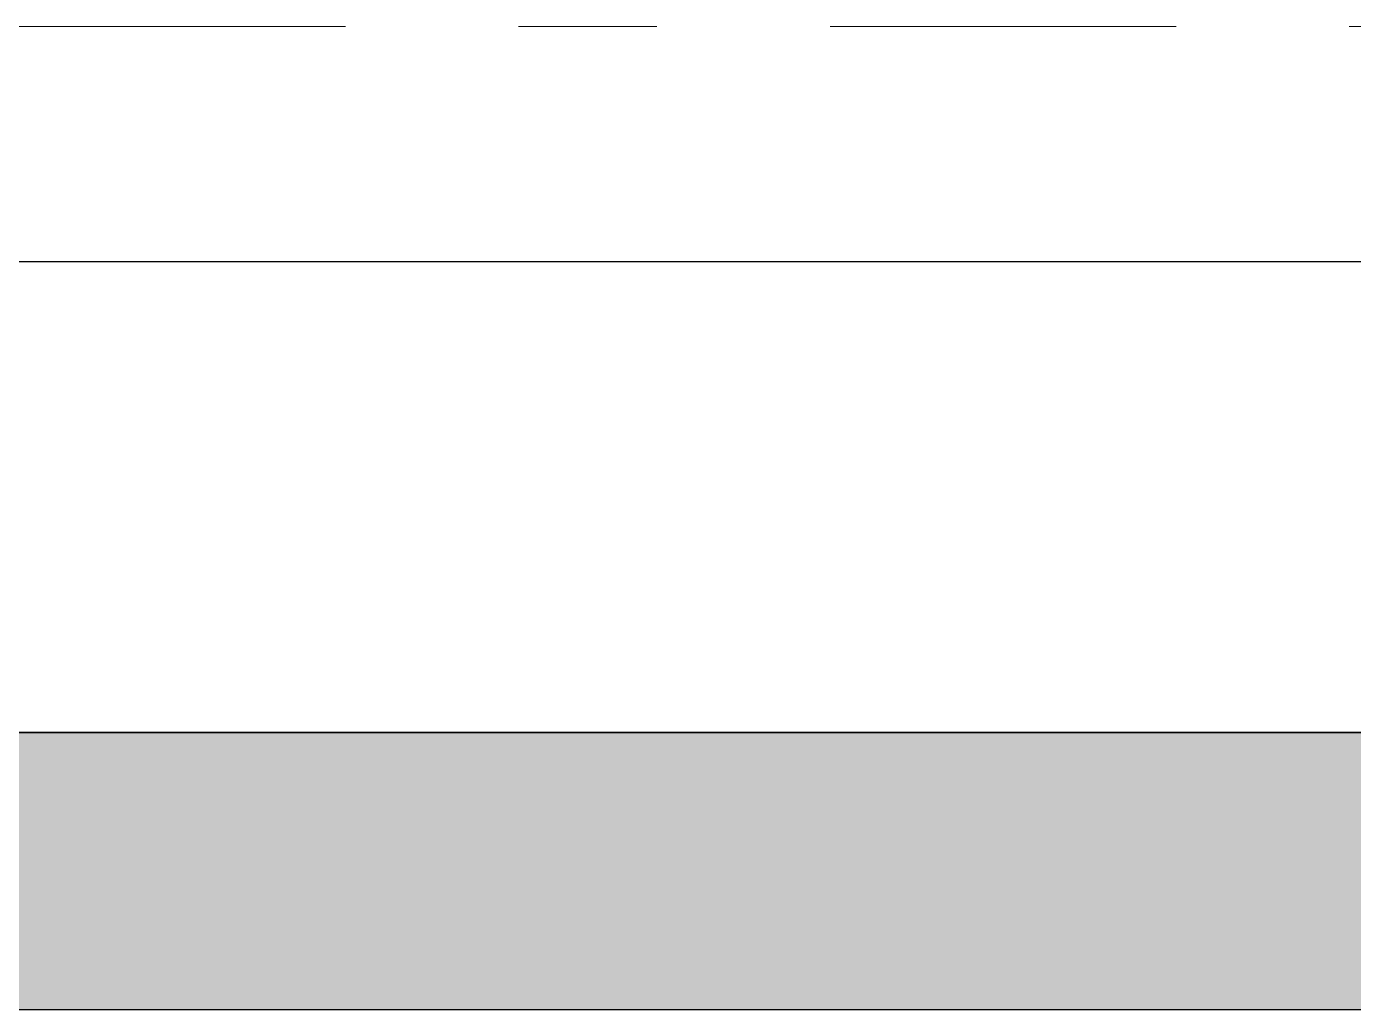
# Model space of a CAD drawing. Header units: metres. Extents: x 294 to 1101, y -498 to -355.
# Drawn here: x 494.046 to 495.005, y -490.095 to -489.385 of the extents above; entities that cross this region are included whole.
import ezdxf

# ---------------------------------------------------------------- set-up
doc = ezdxf.new("R2010")
doc.units = ezdxf.units.M
doc.linetypes.add('DASHDOT2', pattern=[0.5, 0.25, -0.125, 0, -0.125])
doc.layers.add('roof', color=16, linetype='DASHDOT2', lineweight=18)
doc.layers.add('wall', color=7, linetype='Continuous', lineweight=25)

msp = doc.modelspace()

# ---------------------------------------------------------------- hatches: boundary and pattern name
at = {"layer": 'wall'}
h = msp.add_hatch(color=256, dxfattribs=at)
h.dxf.hatch_style = 1
h.paths.add_polyline_path([(507.20213, -489.89485), (506.37643, -489.89485), (502.77643, -489.89485), (500.28437, -489.89485), (500.23564, -489.89485), (500.0517, -489.89485), (500.0217, -489.89485), (499.74867, -489.89485), (499.74757, -489.89485), (499.74647, -489.89485), (499.74538, -489.89485), (499.7443, -489.89485), (499.74324, -489.89485), (499.7422, -489.89485), (499.74118, -489.89485), (499.7402, -489.89485), (499.73924, -489.89485), (499.73833, -489.89485), (499.73746, -489.89485), (499.73663, -489.89485), (499.73584, -489.89485), (499.73511, -489.89485), (499.73444, -489.89485), (499.73381, -489.89485), (499.73325, -489.89485), (499.73275, -489.89485), (499.73231, -489.89485), (499.73194, -489.89485), (499.73163, -489.89485), (499.73139, -489.89485), (499.73121, -489.89485), (499.73111, -489.89485), (499.73107, -489.89485), (499.7298, -489.89485), (499.72665, -489.89485), (499.72382, -489.89485), (499.72132, -489.89485), (499.71915, -489.89485), (499.71734, -489.89485), (499.71588, -489.89485), (499.71479, -489.89485), (499.71406, -489.89485), (499.71371, -489.89485), (499.51618, -489.89485), (499.51507, -489.89485), (499.51397, -489.89485), (499.51288, -489.89485), (499.5118, -489.89485), (499.51074, -489.89485), (499.5097, -489.89485), (499.50869, -489.89485), (499.5077, -489.89485), (499.50675, -489.89485), (499.50583, -489.89485), (499.50496, -489.89485), (499.50413, -489.89485), (499.50335, -489.89485), (499.50262, -489.89485), (499.50194, -489.89485), (499.50132, -489.89485), (499.50076, -489.89485), (499.50025, -489.89485), (499.49981, -489.89485), (499.49944, -489.89485), (499.49913, -489.89485), (499.49889, -489.89485), (499.49872, -489.89485), (499.49861, -489.89485), (499.49858, -489.89485), (486.29484, -489.89485), (485.86114, -489.89485), (485.86114, -490.09485), (507.20213, -490.09485)])

# ---------------------------------------------------------------- linework, layer by layer
for p, q in [((499.4509, -489.55485), (493.22129, -489.55485)), ((486.29484, -489.89485), (504.41568, -489.89485)), ((486.29484, -489.89485), (504.41568, -489.89485)), ((501.52601, -489.89485), (492.60269, -489.89485)), ((492.60269, -489.89485), (506.37643, -489.89485)), ((492.60269, -489.89485), (502.77643, -489.89485)), ((493.44324, -489.89485), (494.09662, -489.89485)), ((493.46779, -489.89485), (494.07247, -489.89485)), ((493.48323, -489.89485), (494.05662, -489.89485)), ((493.87671, -489.89485), (494.13471, -489.89485)), ((493.89581, -489.89485), (494.10079, -489.89485)), ((493.90685, -489.89485), (494.62685, -489.89485)), ((493.95954, -489.89485), (495.86958, -489.89485)), ((494.00219, -489.89485), (494.11329, -489.89485)), ((494.00572, -489.89485), (494.07344, -489.89485)), ((494.00981, -489.89485), (494.09722, -489.89485)), ((494.01485, -489.89485), (494.06094, -489.89485)), ((494.01616, -489.89485), (494.06309, -489.89485)), ((494.02266, -489.89485), (494.09965, -489.89485)), ((494.02301, -489.89485), (494.06094, -489.89485)), ((494.02865, -489.89485), (494.21969, -489.89485)), ((494.0361, -489.89485), (494.05985, -489.89485)), ((494.04436, -489.89485), (494.07209, -489.89485)), ((494.04763, -489.89485), (494.26763, -489.89485)), ((494.04763, -489.89485), (494.26763, -489.89485)), ((494.04763, -489.89485), (494.75163, -489.89485)), ((494.04763, -489.89485), (494.75163, -489.89485)), ((494.04965, -489.89485), (494.04982, -489.89485)), ((494.04982, -489.89485), (494.05033, -489.89485)), ((494.05033, -489.89485), (494.05119, -489.89485)), ((494.05119, -489.89485), (494.05238, -489.89485)), ((494.05238, -489.89485), (494.0539, -489.89485)), ((494.0539, -489.89485), (494.05574, -489.89485)), ((494.05574, -489.89485), (494.0579, -489.89485)), ((494.0579, -489.89485), (494.06038, -489.89485)), ((494.05985, -489.89485), (494.14084, -489.89485)), ((494.06038, -489.89485), (494.06314, -489.89485)), ((494.06094, -489.89485), (494.09652, -489.89485)), ((494.06094, -489.89485), (494.08932, -489.89485)), ((494.06309, -489.89485), (494.08656, -489.89485)), ((494.06314, -489.89485), (494.06619, -489.89485)), ((494.06619, -489.89485), (494.06952, -489.89485)), ((494.06952, -489.89485), (494.0731, -489.89485)), ((494.06996, -489.89485), (494.07082, -489.89485)), ((494.07082, -489.89485), (494.07167, -489.89485)), ((494.07167, -489.89485), (494.07249, -489.89485)), ((494.07209, -489.89485), (494.102, -489.89485)), ((494.07249, -489.89485), (494.07327, -489.89485)), ((494.07302, -489.89485), (494.07662, -489.89485)), ((494.0731, -489.89485), (494.07693, -489.89485)), ((494.07327, -489.89485), (494.07399, -489.89485)), ((494.07344, -489.89485), (494.18094, -489.89485)), ((494.07399, -489.89485), (494.07464, -489.89485)), ((494.07464, -489.89485), (494.07521, -489.89485)), ((494.07521, -489.89485), (494.07569, -489.89485)), ((494.07569, -489.89485), (494.07608, -489.89485)), ((494.07608, -489.89485), (494.07636, -489.89485)), ((494.07636, -489.89485), (494.07653, -489.89485)), ((494.07653, -489.89485), (494.07658, -489.89485)), ((494.07693, -489.89485), (494.08098, -489.89485)), ((494.08098, -489.89485), (494.08524, -489.89485)), ((494.08524, -489.89485), (494.08969, -489.89485)), ((494.08656, -489.89485), (494.1666, -489.89485)), ((494.08932, -489.89485), (494.09652, -489.89485)), ((494.08969, -489.89485), (494.09431, -489.89485)), ((494.09431, -489.89485), (494.09908, -489.89485)), ((494.09652, -489.89485), (494.15005, -489.89485)), ((494.09652, -489.89485), (494.10353, -489.89485)), ((494.09722, -489.89485), (494.09729, -489.89485)), ((494.09729, -489.89485), (494.0975, -489.89485)), ((494.0975, -489.89485), (494.09785, -489.89485)), ((494.09785, -489.89485), (494.09833, -489.89485)), ((494.09833, -489.89485), (494.09895, -489.89485)), ((494.09895, -489.89485), (494.09969, -489.89485)), ((494.09908, -489.89485), (494.10398, -489.89485)), ((494.09965, -489.89485), (494.1026, -489.89485)), ((494.09969, -489.89485), (494.10057, -489.89485)), ((494.10057, -489.89485), (494.10158, -489.89485)), ((494.10078, -489.89485), (494.21988, -489.89485)), ((494.10158, -489.89485), (494.1027, -489.89485)), ((494.102, -489.89485), (494.13398, -489.89485)), ((494.10229, -489.89485), (494.10234, -489.89485)), ((494.10229, -489.89485), (494.10234, -489.89485)), ((494.10234, -489.89485), (494.1025, -489.89485)), ((494.10234, -489.89485), (494.1025, -489.89485)), ((494.1025, -489.89485), (494.10279, -489.89485)), ((494.1025, -489.89485), (494.10279, -489.89485)), ((494.1027, -489.89485), (494.10394, -489.89485)), ((494.10279, -489.89485), (494.1032, -489.89485)), ((494.10279, -489.89485), (494.1032, -489.89485)), ((494.1032, -489.89485), (494.10373, -489.89485)), ((494.1032, -489.89485), (494.10373, -489.89485)), ((494.10353, -489.89485), (494.15005, -489.89485)), ((494.10373, -489.89485), (494.10437, -489.89485)), ((494.10373, -489.89485), (494.10437, -489.89485)), ((494.10394, -489.89485), (494.10529, -489.89485)), ((494.10398, -489.89485), (494.109, -489.89485)), ((494.10437, -489.89485), (494.10513, -489.89485)), ((494.10437, -489.89485), (494.10513, -489.89485)), ((494.10513, -489.89485), (494.10599, -489.89485)), ((494.10513, -489.89485), (494.10599, -489.89485)), ((494.10529, -489.89485), (494.10674, -489.89485)), ((494.10599, -489.89485), (494.10697, -489.89485)), ((494.10599, -489.89485), (494.10697, -489.89485)), ((494.10674, -489.89485), (494.10829, -489.89485)), ((494.10697, -489.89485), (494.10804, -489.89485)), ((494.10697, -489.89485), (494.10804, -489.89485)), ((494.10804, -489.89485), (494.10922, -489.89485)), ((494.10804, -489.89485), (494.10922, -489.89485)), ((494.10829, -489.89485), (494.10994, -489.89485)), ((494.109, -489.89485), (494.1141, -489.89485)), ((494.10922, -489.89485), (494.11049, -489.89485)), ((494.10922, -489.89485), (494.11049, -489.89485)), ((494.10994, -489.89485), (494.11167, -489.89485)), ((494.11049, -489.89485), (494.11185, -489.89485)), ((494.11049, -489.89485), (494.11185, -489.89485)), ((494.11167, -489.89485), (494.11347, -489.89485)), ((494.11185, -489.89485), (494.11329, -489.89485)), ((494.11185, -489.89485), (494.11329, -489.89485)), ((494.11329, -489.89485), (494.23028, -489.89485)), ((494.11329, -489.89485), (494.56954, -489.89485)), ((494.11329, -489.89485), (494.56954, -489.89485)), ((494.11347, -489.89485), (494.11535, -489.89485)), ((494.1141, -489.89485), (494.11927, -489.89485)), ((494.11535, -489.89485), (494.11729, -489.89485)), ((494.11729, -489.89485), (494.11928, -489.89485)), ((494.11927, -489.89485), (494.12449, -489.89485)), ((494.11928, -489.89485), (494.12131, -489.89485)), ((494.12131, -489.89485), (494.12338, -489.89485)), ((494.12329, -489.89485), (494.12339, -489.89485)), ((494.12338, -489.89485), (494.12548, -489.89485)), ((494.12339, -489.89485), (494.1237, -489.89485)), ((494.1237, -489.89485), (494.12422, -489.89485)), ((494.12422, -489.89485), (494.12495, -489.89485)), ((494.12449, -489.89485), (494.12972, -489.89485)), ((494.12495, -489.89485), (494.12587, -489.89485)), ((494.12548, -489.89485), (494.1276, -489.89485)), ((494.12587, -489.89485), (494.12699, -489.89485)), ((494.12699, -489.89485), (494.12831, -489.89485)), ((494.1276, -489.89485), (494.12972, -489.89485)), ((494.12831, -489.89485), (494.12982, -489.89485)), ((494.12972, -489.89485), (494.13185, -489.89485)), ((494.12972, -489.89485), (494.13496, -489.89485)), ((494.12982, -489.89485), (494.13151, -489.89485)), ((494.13151, -489.89485), (494.13337, -489.89485)), ((494.13185, -489.89485), (494.13397, -489.89485)), ((494.13337, -489.89485), (494.1354, -489.89485)), ((494.13397, -489.89485), (494.13606, -489.89485)), ((494.13398, -489.89485), (494.16791, -489.89485)), ((494.13471, -489.89485), (494.13523, -489.89485)), ((494.13496, -489.89485), (494.14018, -489.89485)), ((494.13523, -489.89485), (494.13575, -489.89485)), ((494.1354, -489.89485), (494.1376, -489.89485)), ((494.13564, -489.89485), (494.13567, -489.89485)), ((494.13567, -489.89485), (494.13605, -489.89485)), ((494.13575, -489.89485), (494.13624, -489.89485)), ((494.13606, -489.89485), (494.13814, -489.89485)), ((494.1361, -489.89485), (494.13646, -489.89485)), ((494.13624, -489.89485), (494.13671, -489.89485)), ((494.13646, -489.89485), (494.1365, -489.89485)), ((494.1365, -489.89485), (494.13653, -489.89485)), ((494.13653, -489.89485), (494.13656, -489.89485)), ((494.13671, -489.89485), (494.13715, -489.89485)), ((494.13684, -489.89485), (494.13688, -489.89485)), ((494.13688, -489.89485), (494.13692, -489.89485)), ((494.13692, -489.89485), (494.13696, -489.89485)), ((494.13696, -489.89485), (494.137, -489.89485)), ((494.137, -489.89485), (494.13719, -489.89485)), ((494.13715, -489.89485), (494.13754, -489.89485)), ((494.13719, -489.89485), (494.13723, -489.89485)), ((494.13723, -489.89485), (494.13728, -489.89485)), ((494.13728, -489.89485), (494.13732, -489.89485)), ((494.13732, -489.89485), (494.13736, -489.89485)), ((494.13736, -489.89485), (494.13749, -489.89485)), ((494.13754, -489.89485), (494.13789, -489.89485)), ((494.1376, -489.89485), (494.13994, -489.89485)), ((494.13774, -489.89485), (494.1378, -489.89485)), ((494.1378, -489.89485), (494.13786, -489.89485)), ((494.13786, -489.89485), (494.13791, -489.89485)), ((494.13789, -489.89485), (494.13818, -489.89485)), ((494.13791, -489.89485), (494.13795, -489.89485)), ((494.13807, -489.89485), (494.13809, -489.89485)), ((494.13809, -489.89485), (494.13816, -489.89485)), ((494.13814, -489.89485), (494.14017, -489.89485)), ((494.13818, -489.89485), (494.13841, -489.89485)), ((494.13818, -489.89485), (494.13821, -489.89485)), ((494.13821, -489.89485), (494.13828, -489.89485)), ((494.13828, -489.89485), (494.13834, -489.89485)), ((494.13834, -489.89485), (494.1384, -489.89485)), ((494.1384, -489.89485), (494.13846, -489.89485)), ((494.13841, -489.89485), (494.13858, -489.89485)), ((494.13846, -489.89485), (494.13852, -489.89485)), ((494.13852, -489.89485), (494.13857, -489.89485)), ((494.13857, -489.89485), (494.13861, -489.89485)), ((494.13858, -489.89485), (494.13868, -489.89485)), ((494.13861, -489.89485), (494.13865, -489.89485)), ((494.13865, -489.89485), (494.13867, -489.89485)), ((494.13868, -489.89485), (494.13871, -489.89485)), ((494.13871, -489.89485), (494.18141, -489.89485)), ((494.13994, -489.89485), (494.14243, -489.89485)), ((494.14017, -489.89485), (494.14216, -489.89485)), ((494.14018, -489.89485), (494.14535, -489.89485)), ((494.14084, -489.89485), (494.23122, -489.89485)), ((494.14193, -489.89485), (494.54729, -489.89485)), ((494.14216, -489.89485), (494.1441, -489.89485)), ((494.14243, -489.89485), (494.14505, -489.89485)), ((494.1441, -489.89485), (494.14598, -489.89485)), ((494.14505, -489.89485), (494.1478, -489.89485)), ((494.14535, -489.89485), (494.15045, -489.89485)), ((494.14598, -489.89485), (494.14778, -489.89485)), ((494.14778, -489.89485), (494.14951, -489.89485)), ((494.1478, -489.89485), (494.15065, -489.89485)), ((494.14951, -489.89485), (494.15115, -489.89485)), ((494.15005, -489.89485), (494.18732, -489.89485)), ((494.15005, -489.89485), (494.18182, -489.89485)), ((494.15045, -489.89485), (494.15546, -489.89485)), ((494.15065, -489.89485), (494.15361, -489.89485)), ((494.15115, -489.89485), (494.15271, -489.89485)), ((494.15271, -489.89485), (494.15416, -489.89485)), ((494.15361, -489.89485), (494.15665, -489.89485)), ((494.15416, -489.89485), (494.15551, -489.89485)), ((494.15546, -489.89485), (494.16037, -489.89485)), ((494.15551, -489.89485), (494.15675, -489.89485)), ((494.15665, -489.89485), (494.15977, -489.89485)), ((494.15675, -489.89485), (494.15787, -489.89485)), ((494.15787, -489.89485), (494.15887, -489.89485)), ((494.15887, -489.89485), (494.15975, -489.89485)), ((494.15975, -489.89485), (494.1605, -489.89485)), ((494.15977, -489.89485), (494.16296, -489.89485)), ((494.16037, -489.89485), (494.16514, -489.89485)), ((494.1605, -489.89485), (494.16112, -489.89485)), ((494.16112, -489.89485), (494.1616, -489.89485)), ((494.1616, -489.89485), (494.16195, -489.89485)), ((494.16195, -489.89485), (494.16216, -489.89485)), ((494.16216, -489.89485), (494.16223, -489.89485)), ((494.16223, -489.89485), (494.71498, -489.89485)), ((494.16296, -489.89485), (494.16619, -489.89485)), ((494.16514, -489.89485), (494.16976, -489.89485)), ((494.16619, -489.89485), (494.16947, -489.89485)), ((494.1666, -489.89485), (494.25592, -489.89485)), ((494.16791, -489.89485), (494.20365, -489.89485)), ((494.16947, -489.89485), (494.17277, -489.89485)), ((494.16976, -489.89485), (494.17421, -489.89485)), ((494.17277, -489.89485), (494.17609, -489.89485)), ((494.17421, -489.89485), (494.17847, -489.89485)), ((494.17609, -489.89485), (494.69003, -489.89485)), ((494.17609, -489.89485), (494.69003, -489.89485)), ((494.17847, -489.89485), (494.18252, -489.89485)), ((494.18094, -489.89485), (494.1811, -489.89485)), ((494.18094, -489.89485), (494.18096, -489.89485)), ((494.18096, -489.89485), (494.18138, -489.89485)), ((494.1811, -489.89485), (494.18117, -489.89485)), ((494.18117, -489.89485), (494.18141, -489.89485)), ((494.18138, -489.89485), (494.18172, -489.89485)), ((494.18141, -489.89485), (494.18231, -489.89485)), ((494.18172, -489.89485), (494.18184, -489.89485)), ((494.18182, -489.89485), (494.18732, -489.89485)), ((494.18184, -489.89485), (494.18227, -489.89485)), ((494.18227, -489.89485), (494.18265, -489.89485)), ((494.18231, -489.89485), (494.18338, -489.89485)), ((494.18252, -489.89485), (494.18635, -489.89485)), ((494.18265, -489.89485), (494.18273, -489.89485)), ((494.18273, -489.89485), (494.18318, -489.89485)), ((494.18318, -489.89485), (494.18353, -489.89485)), ((494.18338, -489.89485), (494.18439, -489.89485)), ((494.18353, -489.89485), (494.1836, -489.89485)), ((494.1836, -489.89485), (494.18403, -489.89485)), ((494.18403, -489.89485), (494.18434, -489.89485)), ((494.18434, -489.89485), (494.18442, -489.89485)), ((494.18439, -489.89485), (494.18533, -489.89485)), ((494.18442, -489.89485), (494.1848, -489.89485)), ((494.1848, -489.89485), (494.18506, -489.89485)), ((494.18506, -489.89485), (494.18519, -489.89485)), ((494.18519, -489.89485), (494.18548, -489.89485)), ((494.18533, -489.89485), (494.18616, -489.89485)), ((494.18548, -489.89485), (494.18568, -489.89485)), ((494.18568, -489.89485), (494.18587, -489.89485)), ((494.18587, -489.89485), (494.18603, -489.89485)), ((494.18603, -489.89485), (494.18618, -489.89485)), ((494.18616, -489.89485), (494.18688, -489.89485)), ((494.18618, -489.89485), (494.18627, -489.89485)), ((494.18627, -489.89485), (494.18647, -489.89485)), ((494.18635, -489.89485), (494.18993, -489.89485)), ((494.18647, -489.89485), (494.18656, -489.89485)), ((494.18656, -489.89485), (494.18677, -489.89485)), ((494.18677, -489.89485), (494.1868, -489.89485)), ((494.1868, -489.89485), (494.18692, -489.89485)), ((494.18688, -489.89485), (494.18745, -489.89485)), ((494.18692, -489.89485), (494.18697, -489.89485)), ((494.18697, -489.89485), (494.18735, -489.89485)), ((494.18732, -489.89485), (494.19313, -489.89485)), ((494.18732, -489.89485), (494.19268, -489.89485)), ((494.18735, -489.89485), (494.18762, -489.89485)), ((494.18745, -489.89485), (494.18787, -489.89485)), ((494.18762, -489.89485), (494.18776, -489.89485)), ((494.18762, -489.89485), (494.18776, -489.89485)), ((494.18776, -489.89485), (494.1878, -489.89485)), ((494.18777, -489.89485), (494.18781, -489.89485)), ((494.18777, -489.89485), (494.18781, -489.89485)), ((494.1878, -489.89485), (494.18967, -489.89485)), ((494.18781, -489.89485), (494.18785, -489.89485)), ((494.18785, -489.89485), (494.18789, -489.89485)), ((494.18786, -489.89485), (494.18795, -489.89485)), ((494.18787, -489.89485), (494.18813, -489.89485)), ((494.18794, -489.89485), (494.18799, -489.89485)), ((494.18795, -489.89485), (494.18799, -489.89485)), ((494.18795, -489.89485), (494.18809, -489.89485)), ((494.18795, -489.89485), (494.18799, -489.89485)), ((494.18795, -489.89485), (494.18799, -489.89485)), ((494.18795, -489.89485), (494.18798, -489.89485)), ((494.18803, -489.89485), (494.18809, -489.89485)), ((494.18813, -489.89485), (494.18821, -489.89485)), ((494.18993, -489.89485), (494.19325, -489.89485)), ((494.19313, -489.89485), (494.28355, -489.89485)), ((494.19325, -489.89485), (494.19631, -489.89485)), ((494.19631, -489.89485), (494.19907, -489.89485)), ((494.19907, -489.89485), (494.20154, -489.89485)), ((494.20154, -489.89485), (494.20371, -489.89485)), ((494.20365, -489.89485), (494.24106, -489.89485)), ((494.20371, -489.89485), (494.20555, -489.89485)), ((494.20555, -489.89485), (494.20707, -489.89485)), ((494.20707, -489.89485), (494.20826, -489.89485)), ((494.20826, -489.89485), (494.20912, -489.89485)), ((494.20912, -489.89485), (494.20963, -489.89485)), ((494.20963, -489.89485), (494.2098, -489.89485)), ((494.21969, -489.89485), (494.41916, -489.89485)), ((494.21988, -489.89485), (494.21994, -489.89485)), ((494.23028, -489.89485), (494.35284, -489.89485)), ((494.23122, -489.89485), (494.24227, -489.89485)), ((494.23123, -489.89485), (494.23128, -489.89485)), ((494.23123, -489.89485), (494.23128, -489.89485)), ((494.23128, -489.89485), (494.23145, -489.89485)), ((494.23128, -489.89485), (494.23145, -489.89485)), ((494.23145, -489.89485), (494.23174, -489.89485)), ((494.23145, -489.89485), (494.23174, -489.89485)), ((494.23174, -489.89485), (494.23215, -489.89485)), ((494.23174, -489.89485), (494.23215, -489.89485)), ((494.23215, -489.89485), (494.23267, -489.89485)), ((494.23215, -489.89485), (494.23267, -489.89485)), ((494.23267, -489.89485), (494.23332, -489.89485)), ((494.23267, -489.89485), (494.23332, -489.89485)), ((494.23332, -489.89485), (494.23407, -489.89485)), ((494.23332, -489.89485), (494.23407, -489.89485)), ((494.23407, -489.89485), (494.23494, -489.89485)), ((494.23407, -489.89485), (494.23494, -489.89485)), ((494.23494, -489.89485), (494.23591, -489.89485)), ((494.23494, -489.89485), (494.23591, -489.89485)), ((494.23591, -489.89485), (494.23699, -489.89485)), ((494.23591, -489.89485), (494.23699, -489.89485)), ((494.23699, -489.89485), (494.23816, -489.89485)), ((494.23699, -489.89485), (494.23816, -489.89485)), ((494.23816, -489.89485), (494.23943, -489.89485)), ((494.23816, -489.89485), (494.23943, -489.89485)), ((494.23844, -489.89485), (494.5421, -489.89485)), ((494.23844, -489.89485), (494.5421, -489.89485)), ((494.23943, -489.89485), (494.24079, -489.89485)), ((494.23943, -489.89485), (494.24079, -489.89485)), ((494.24079, -489.89485), (494.24223, -489.89485)), ((494.24079, -489.89485), (494.24223, -489.89485)), ((494.24106, -489.89485), (494.27999, -489.89485)), ((494.24227, -489.89485), (494.33061, -489.89485)), ((494.25592, -489.89485), (494.26684, -489.89485)), ((494.26684, -489.89485), (494.35415, -489.89485)), ((494.26763, -489.89485), (494.75163, -489.89485)), ((494.26763, -489.89485), (494.75163, -489.89485)), ((494.27999, -489.89485), (494.32029, -489.89485)), ((494.28355, -489.89485), (494.39406, -489.89485)), ((494.32029, -489.89485), (494.3618, -489.89485)), ((494.32782, -489.89485), (494.33403, -489.89485)), ((494.33061, -489.89485), (494.43859, -489.89485)), ((494.33403, -489.89485), (494.34552, -489.89485)), ((494.34552, -489.89485), (494.34881, -489.89485)), ((494.34881, -489.89485), (494.37209, -489.89485)), ((494.35284, -489.89485), (494.48066, -489.89485)), ((494.35415, -489.89485), (494.46086, -489.89485)), ((494.3618, -489.89485), (494.40436, -489.89485)), ((494.37209, -489.89485), (494.40379, -489.89485)), ((494.39406, -489.89485), (494.46008, -489.89485)), ((494.40379, -489.89485), (494.41267, -489.89485)), ((494.40436, -489.89485), (494.4478, -489.89485)), ((494.41267, -489.89485), (494.44376, -489.89485)), ((494.41916, -489.89485), (494.62626, -489.89485)), ((494.43859, -489.89485), (494.50309, -489.89485)), ((494.44376, -489.89485), (494.49183, -489.89485)), ((494.44722, -489.89485), (494.56132, -489.89485)), ((494.4478, -489.89485), (494.49194, -489.89485)), ((494.45048, -489.89485), (494.60604, -489.89485)), ((494.45048, -489.89485), (494.68693, -489.89485)), ((494.46008, -489.89485), (494.51289, -489.89485)), ((494.46086, -489.89485), (494.5246, -489.89485)), ((494.46832, -489.89485), (494.62388, -489.89485)), ((494.46832, -489.89485), (494.70478, -489.89485)), ((494.48159, -489.89485), (494.71804, -489.89485)), ((494.48232, -489.89485), (494.48252, -489.89485)), ((494.48252, -489.89485), (494.48294, -489.89485)), ((494.48294, -489.89485), (494.48356, -489.89485)), ((494.48356, -489.89485), (494.48439, -489.89485)), ((494.48439, -489.89485), (494.48541, -489.89485)), ((494.48541, -489.89485), (494.48663, -489.89485)), ((494.48663, -489.89485), (494.48804, -489.89485)), ((494.48804, -489.89485), (494.48964, -489.89485)), ((494.48964, -489.89485), (494.49142, -489.89485)), ((494.49142, -489.89485), (494.49337, -489.89485)), ((494.49183, -489.89485), (494.52913, -489.89485)), ((494.49194, -489.89485), (494.53661, -489.89485)), ((494.49337, -489.89485), (494.49548, -489.89485)), ((494.49548, -489.89485), (494.49775, -489.89485)), ((494.49775, -489.89485), (494.86116, -489.89485)), ((494.49943, -489.89485), (494.73589, -489.89485)), ((494.50016, -489.89485), (494.50037, -489.89485)), ((494.50037, -489.89485), (494.50078, -489.89485)), ((494.50078, -489.89485), (494.5014, -489.89485)), ((494.5014, -489.89485), (494.50223, -489.89485)), ((494.50223, -489.89485), (494.50325, -489.89485)), ((494.50309, -489.89485), (494.5547, -489.89485)), ((494.50325, -489.89485), (494.50448, -489.89485)), ((494.50448, -489.89485), (494.50589, -489.89485)), ((494.50589, -489.89485), (494.50749, -489.89485)), ((494.50749, -489.89485), (494.50926, -489.89485)), ((494.50926, -489.89485), (494.51121, -489.89485)), ((494.51121, -489.89485), (494.51333, -489.89485)), ((494.51289, -489.89485), (494.63953, -489.89485)), ((494.51333, -489.89485), (494.5156, -489.89485)), ((494.5156, -489.89485), (494.87901, -489.89485)), ((494.5246, -489.89485), (494.5756, -489.89485)), ((494.52913, -489.89485), (494.54779, -489.89485)), ((494.53661, -489.89485), (494.58165, -489.89485)), ((494.54381, -489.89485), (494.78027, -489.89485)), ((494.54779, -489.89485), (494.61141, -489.89485)), ((494.5547, -489.89485), (494.67843, -489.89485)), ((494.56132, -489.89485), (494.56487, -489.89485)), ((494.56166, -489.89485), (494.79811, -489.89485)), ((494.56248, -489.89485), (494.64337, -489.89485)), ((494.56954, -489.89485), (494.57106, -489.89485)), ((494.56954, -489.89485), (494.57106, -489.89485)), ((494.57106, -489.89485), (494.57265, -489.89485)), ((494.57106, -489.89485), (494.57265, -489.89485)), ((494.57262, -489.89485), (494.57414, -489.89485)), ((494.57262, -489.89485), (494.57414, -489.89485)), ((494.57265, -489.89485), (494.57431, -489.89485)), ((494.57265, -489.89485), (494.57431, -489.89485)), ((494.57414, -489.89485), (494.57573, -489.89485)), ((494.57414, -489.89485), (494.57573, -489.89485)), ((494.57431, -489.89485), (494.57603, -489.89485)), ((494.57431, -489.89485), (494.57603, -489.89485)), ((494.5756, -489.89485), (494.69788, -489.89485)), ((494.57573, -489.89485), (494.57739, -489.89485)), ((494.57573, -489.89485), (494.57739, -489.89485)), ((494.57603, -489.89485), (494.5778, -489.89485)), ((494.57603, -489.89485), (494.5778, -489.89485)), ((494.57739, -489.89485), (494.57911, -489.89485)), ((494.57739, -489.89485), (494.57911, -489.89485)), ((494.5778, -489.89485), (494.57962, -489.89485)), ((494.5778, -489.89485), (494.57962, -489.89485)), ((494.57911, -489.89485), (494.58088, -489.89485)), ((494.57911, -489.89485), (494.58088, -489.89485)), ((494.57962, -489.89485), (494.58147, -489.89485)), ((494.57962, -489.89485), (494.58147, -489.89485)), ((494.58033, -489.89485), (494.66122, -489.89485)), ((494.58088, -489.89485), (494.5827, -489.89485)), ((494.58088, -489.89485), (494.5827, -489.89485)), ((494.58147, -489.89485), (494.58336, -489.89485)), ((494.58147, -489.89485), (494.58336, -489.89485)), ((494.58165, -489.89485), (494.62685, -489.89485)), ((494.58223, -489.89485), (494.68513, -489.89485)), ((494.5827, -489.89485), (494.58455, -489.89485)), ((494.5827, -489.89485), (494.58455, -489.89485)), ((494.58336, -489.89485), (494.58527, -489.89485)), ((494.58336, -489.89485), (494.58527, -489.89485)), ((494.58455, -489.89485), (494.58644, -489.89485)), ((494.58455, -489.89485), (494.58644, -489.89485)), ((494.58527, -489.89485), (494.58719, -489.89485)), ((494.58527, -489.89485), (494.58719, -489.89485)), ((494.5855, -489.89485), (494.93949, -489.89485)), ((494.5855, -489.89485), (494.93949, -489.89485)), ((494.58644, -489.89485), (494.58835, -489.89485)), ((494.58644, -489.89485), (494.58835, -489.89485)), ((494.58719, -489.89485), (494.58913, -489.89485)), ((494.58719, -489.89485), (494.58913, -489.89485)), ((494.58835, -489.89485), (494.59027, -489.89485)), ((494.58835, -489.89485), (494.59027, -489.89485)), ((494.58913, -489.89485), (494.59106, -489.89485)), ((494.58913, -489.89485), (494.59106, -489.89485)), ((494.59027, -489.89485), (494.59221, -489.89485)), ((494.59027, -489.89485), (494.59221, -489.89485)), ((494.59106, -489.89485), (494.59299, -489.89485)), ((494.59106, -489.89485), (494.59299, -489.89485)), ((494.59221, -489.89485), (494.59414, -489.89485)), ((494.59221, -489.89485), (494.59414, -489.89485)), ((494.59299, -489.89485), (494.5949, -489.89485)), ((494.59299, -489.89485), (494.5949, -489.89485)), ((494.59414, -489.89485), (494.59607, -489.89485)), ((494.59414, -489.89485), (494.59607, -489.89485)), ((494.5949, -489.89485), (494.59679, -489.89485)), ((494.5949, -489.89485), (494.59679, -489.89485)), ((494.59607, -489.89485), (494.59798, -489.89485)), ((494.59607, -489.89485), (494.59798, -489.89485)), ((494.59679, -489.89485), (494.59866, -489.89485)), ((494.59679, -489.89485), (494.59866, -489.89485)), ((494.59798, -489.89485), (494.59988, -489.89485)), ((494.59798, -489.89485), (494.59988, -489.89485)), ((494.59866, -489.89485), (494.60048, -489.89485)), ((494.59866, -489.89485), (494.60048, -489.89485)), ((494.59988, -489.89485), (494.60174, -489.89485)), ((494.59988, -489.89485), (494.60174, -489.89485)), ((494.60048, -489.89485), (494.60226, -489.89485)), ((494.60048, -489.89485), (494.60226, -489.89485)), ((494.60174, -489.89485), (494.60356, -489.89485)), ((494.60174, -489.89485), (494.60356, -489.89485)), ((494.60226, -489.89485), (494.60399, -489.89485)), ((494.60226, -489.89485), (494.60399, -489.89485)), ((494.60356, -489.89485), (494.60535, -489.89485)), ((494.60356, -489.89485), (494.60535, -489.89485)), ((494.60399, -489.89485), (494.60567, -489.89485)), ((494.60399, -489.89485), (494.60567, -489.89485)), ((494.60535, -489.89485), (494.60708, -489.89485)), ((494.60535, -489.89485), (494.60708, -489.89485)), ((494.60567, -489.89485), (494.60727, -489.89485)), ((494.60567, -489.89485), (494.60727, -489.89485)), ((494.60708, -489.89485), (494.60875, -489.89485)), ((494.60708, -489.89485), (494.60875, -489.89485)), ((494.60727, -489.89485), (494.60881, -489.89485)), ((494.60727, -489.89485), (494.60881, -489.89485)), ((494.60875, -489.89485), (494.61036, -489.89485)), ((494.60875, -489.89485), (494.61036, -489.89485)), ((494.60881, -489.89485), (494.61027, -489.89485)), ((494.60881, -489.89485), (494.61027, -489.89485)), ((494.61027, -489.89485), (494.61165, -489.89485)), ((494.61027, -489.89485), (494.61165, -489.89485)), ((494.61036, -489.89485), (494.61189, -489.89485)), ((494.61036, -489.89485), (494.61189, -489.89485)), ((494.61141, -489.89485), (494.68242, -489.89485)), ((494.61165, -489.89485), (494.61294, -489.89485)), ((494.61165, -489.89485), (494.61294, -489.89485)), ((494.61189, -489.89485), (494.61336, -489.89485)), ((494.61189, -489.89485), (494.61336, -489.89485)), ((494.61294, -489.89485), (494.96941, -489.89485)), ((494.61294, -489.89485), (494.96941, -489.89485)), ((494.61336, -489.89485), (494.61473, -489.89485)), ((494.61336, -489.89485), (494.61473, -489.89485)), ((494.61473, -489.89485), (494.61602, -489.89485)), ((494.61473, -489.89485), (494.61602, -489.89485)), ((494.61485, -489.89485), (494.63885, -489.89485)), ((494.61485, -489.89485), (494.63885, -489.89485)), ((494.62626, -489.89485), (494.84016, -489.89485)), ((494.63885, -489.89485), (494.73485, -489.89485)), ((494.63885, -489.89485), (494.73485, -489.89485)), ((494.63953, -489.89485), (494.77342, -489.89485)), ((494.64337, -489.89485), (494.98561, -489.89485)), ((494.64814, -489.89485), (494.91929, -489.89485)), ((494.66122, -489.89485), (495.00346, -489.89485)), ((494.66363, -489.89485), (494.66383, -489.89485)), ((494.66363, -489.89485), (494.66383, -489.89485)), ((494.66383, -489.89485), (494.66444, -489.89485)), ((494.66383, -489.89485), (494.66444, -489.89485)), ((494.66444, -489.89485), (494.66545, -489.89485)), ((494.66444, -489.89485), (494.66545, -489.89485)), ((494.66545, -489.89485), (494.66686, -489.89485)), ((494.66545, -489.89485), (494.66686, -489.89485)), ((494.66686, -489.89485), (494.66866, -489.89485)), ((494.66686, -489.89485), (494.66866, -489.89485)), ((494.66866, -489.89485), (494.67084, -489.89485)), ((494.66866, -489.89485), (494.67084, -489.89485)), ((494.67084, -489.89485), (494.67339, -489.89485)), ((494.67084, -489.89485), (494.67339, -489.89485)), ((494.67339, -489.89485), (494.67631, -489.89485)), ((494.67339, -489.89485), (494.67631, -489.89485)), ((494.67449, -489.89485), (494.87361, -489.89485)), ((494.67631, -489.89485), (494.67957, -489.89485)), ((494.67631, -489.89485), (494.67957, -489.89485)), ((494.67843, -489.89485), (494.80925, -489.89485)), ((494.67957, -489.89485), (494.68317, -489.89485)), ((494.67957, -489.89485), (494.68317, -489.89485)), ((494.68242, -489.89485), (494.6911, -489.89485)), ((494.68317, -489.89485), (494.68707, -489.89485)), ((494.68317, -489.89485), (494.68707, -489.89485)), ((494.68707, -489.89485), (494.69128, -489.89485)), ((494.68707, -489.89485), (494.69128, -489.89485)), ((494.69003, -489.89485), (494.69113, -489.89485)), ((494.6911, -489.89485), (494.7605, -489.89485)), ((494.69113, -489.89485), (494.69223, -489.89485)), ((494.69128, -489.89485), (494.69576, -489.89485)), ((494.69128, -489.89485), (494.69576, -489.89485)), ((494.69223, -489.89485), (494.69332, -489.89485)), ((494.69233, -489.89485), (494.89145, -489.89485)), ((494.69332, -489.89485), (494.6944, -489.89485)), ((494.6944, -489.89485), (494.69546, -489.89485)), ((494.69546, -489.89485), (494.6965, -489.89485)), ((494.69576, -489.89485), (494.7005, -489.89485)), ((494.69576, -489.89485), (494.7005, -489.89485)), ((494.6965, -489.89485), (494.69752, -489.89485)), ((494.69752, -489.89485), (494.6985, -489.89485)), ((494.69788, -489.89485), (494.82717, -489.89485)), ((494.6985, -489.89485), (494.69946, -489.89485)), ((494.69946, -489.89485), (494.70037, -489.89485)), ((494.70037, -489.89485), (494.70124, -489.89485)), ((494.7005, -489.89485), (494.70548, -489.89485)), ((494.7005, -489.89485), (494.70548, -489.89485)), ((494.70124, -489.89485), (494.70207, -489.89485)), ((494.70207, -489.89485), (494.70286, -489.89485)), ((494.70286, -489.89485), (494.70359, -489.89485)), ((494.70359, -489.89485), (494.70426, -489.89485)), ((494.70426, -489.89485), (494.70489, -489.89485)), ((494.70489, -489.89485), (494.70545, -489.89485)), ((494.70545, -489.89485), (494.70595, -489.89485)), ((494.70548, -489.89485), (494.71066, -489.89485)), ((494.70548, -489.89485), (494.71066, -489.89485)), ((494.70595, -489.89485), (494.70639, -489.89485)), ((494.70639, -489.89485), (494.70676, -489.89485)), ((494.70676, -489.89485), (494.70707, -489.89485)), ((494.70707, -489.89485), (494.70731, -489.89485)), ((494.70731, -489.89485), (494.70749, -489.89485)), ((494.70749, -489.89485), (494.70759, -489.89485)), ((494.70759, -489.89485), (494.70763, -489.89485)), ((494.70763, -489.89485), (494.70772, -489.89485)), ((494.70772, -489.89485), (494.70798, -489.89485)), ((494.70798, -489.89485), (494.70843, -489.89485)), ((494.70843, -489.89485), (494.70906, -489.89485)), ((494.70906, -489.89485), (494.70985, -489.89485)), ((494.70985, -489.89485), (494.71082, -489.89485)), ((494.71066, -489.89485), (494.71604, -489.89485)), ((494.71066, -489.89485), (494.71604, -489.89485)), ((494.71082, -489.89485), (494.71196, -489.89485)), ((494.71196, -489.89485), (494.71326, -489.89485)), ((494.71326, -489.89485), (494.71471, -489.89485)), ((494.71471, -489.89485), (494.71631, -489.89485)), ((494.71604, -489.89485), (494.72157, -489.89485)), ((494.71604, -489.89485), (494.72157, -489.89485)), ((494.71631, -489.89485), (494.71806, -489.89485)), ((494.71806, -489.89485), (494.71994, -489.89485)), ((494.71994, -489.89485), (494.72195, -489.89485)), ((494.72157, -489.89485), (494.72724, -489.89485)), ((494.72157, -489.89485), (494.72724, -489.89485)), ((494.72195, -489.89485), (494.72409, -489.89485)), ((494.72409, -489.89485), (494.72633, -489.89485)), ((494.72579, -489.89485), (494.74195, -489.89485)), ((494.72633, -489.89485), (494.72867, -489.89485)), ((494.72724, -489.89485), (494.73302, -489.89485)), ((494.72724, -489.89485), (494.73302, -489.89485)), ((494.72867, -489.89485), (494.73111, -489.89485)), ((494.73111, -489.89485), (494.73363, -489.89485)), ((494.73302, -489.89485), (494.73888, -489.89485)), ((494.73302, -489.89485), (494.73888, -489.89485)), ((494.73363, -489.89485), (494.73622, -489.89485)), ((494.73485, -489.89485), (494.76435, -489.89485)), ((494.73622, -489.89485), (494.73887, -489.89485)), ((494.73887, -489.89485), (494.73995, -489.89485)), ((494.73888, -489.89485), (494.7448, -489.89485)), ((494.73888, -489.89485), (494.7448, -489.89485)), ((494.73995, -489.89485), (494.74101, -489.89485)), ((494.74101, -489.89485), (494.74204, -489.89485)), ((494.74195, -489.89485), (494.75742, -489.89485)), ((494.74204, -489.89485), (494.74303, -489.89485)), ((494.74303, -489.89485), (494.74399, -489.89485)), ((494.74399, -489.89485), (494.74491, -489.89485)), ((494.7448, -489.89485), (494.75075, -489.89485)), ((494.7448, -489.89485), (494.75075, -489.89485)), ((494.74491, -489.89485), (494.74578, -489.89485)), ((494.74578, -489.89485), (494.7466, -489.89485)), ((494.7466, -489.89485), (494.74737, -489.89485)), ((494.74737, -489.89485), (494.74808, -489.89485)), ((494.74808, -489.89485), (494.74873, -489.89485)), ((494.74873, -489.89485), (494.74933, -489.89485)), ((494.74933, -489.89485), (494.74986, -489.89485)), ((494.74986, -489.89485), (494.75032, -489.89485)), ((494.75032, -489.89485), (494.75072, -489.89485)), ((494.75072, -489.89485), (494.75104, -489.89485)), ((494.75075, -489.89485), (494.75163, -489.89485)), ((494.75075, -489.89485), (494.75163, -489.89485)), ((494.75075, -489.89485), (494.75163, -489.89485)), ((494.75075, -489.89485), (494.75163, -489.89485)), ((494.75104, -489.89485), (494.7513, -489.89485)), ((494.7513, -489.89485), (494.75148, -489.89485)), ((494.75148, -489.89485), (494.75159, -489.89485)), ((494.75159, -489.89485), (494.75163, -489.89485)), ((494.75742, -489.89485), (494.77213, -489.89485)), ((494.7605, -489.89485), (494.84533, -489.89485)), ((494.76435, -489.89485), (494.80054, -489.89485)), ((494.77213, -489.89485), (494.78602, -489.89485)), ((494.77342, -489.89485), (494.91082, -489.89485)), ((494.78602, -489.89485), (494.79903, -489.89485)), ((494.79903, -489.89485), (494.81111, -489.89485)), ((494.80054, -489.89485), (494.84326, -489.89485)), ((494.80925, -489.89485), (494.9435, -489.89485)), ((494.81111, -489.89485), (494.8222, -489.89485)), ((494.8222, -489.89485), (494.83228, -489.89485)), ((494.82717, -489.89485), (494.95984, -489.89485)), ((494.83228, -489.89485), (494.84128, -489.89485)), ((494.84016, -489.89485), (495.06001, -489.89485)), ((494.84128, -489.89485), (494.84918, -489.89485)), ((494.8425, -489.89485), (494.86179, -489.89485)), ((494.84326, -489.89485), (494.89179, -489.89485)), ((494.84533, -489.89485), (494.896, -489.89485)), ((494.84918, -489.89485), (494.85595, -489.89485)), ((494.85595, -489.89485), (494.86154, -489.89485)), ((494.86034, -489.89485), (494.87963, -489.89485)), ((494.86154, -489.89485), (494.86596, -489.89485)), ((494.86179, -489.89485), (494.86613, -489.89485)), ((494.86596, -489.89485), (494.86916, -489.89485)), ((494.86613, -489.89485), (494.87075, -489.89485)), ((494.86916, -489.89485), (494.87115, -489.89485)), ((494.87075, -489.89485), (494.87561, -489.89485)), ((494.87115, -489.89485), (494.87191, -489.89485)), ((494.87561, -489.89485), (494.88069, -489.89485)), ((494.87963, -489.89485), (494.88398, -489.89485)), ((494.88069, -489.89485), (494.88597, -489.89485)), ((494.88398, -489.89485), (494.88859, -489.89485)), ((494.88597, -489.89485), (494.89143, -489.89485)), ((494.88605, -489.89485), (494.8929, -489.89485)), ((494.88859, -489.89485), (494.89345, -489.89485)), ((494.89143, -489.89485), (494.89703, -489.89485)), ((494.89179, -489.89485), (494.94634, -489.89485)), ((494.8929, -489.89485), (494.89493, -489.89485)), ((494.89345, -489.89485), (494.89853, -489.89485)), ((494.89493, -489.89485), (494.89708, -489.89485)), ((494.896, -489.89485), (494.93654, -489.89485)), ((494.89703, -489.89485), (494.90276, -489.89485)), ((494.89708, -489.89485), (494.89934, -489.89485)), ((494.89853, -489.89485), (494.90382, -489.89485)), ((494.89934, -489.89485), (494.9017, -489.89485)), ((494.9017, -489.89485), (494.90415, -489.89485)), ((494.90276, -489.89485), (494.90859, -489.89485)), ((494.90382, -489.89485), (494.90927, -489.89485)), ((494.9039, -489.89485), (494.91074, -489.89485)), ((494.90415, -489.89485), (494.90668, -489.89485)), ((494.90668, -489.89485), (494.90928, -489.89485)), ((494.90859, -489.89485), (494.91448, -489.89485)), ((494.90927, -489.89485), (494.91488, -489.89485)), ((494.90928, -489.89485), (494.91194, -489.89485)), ((494.91074, -489.89485), (494.91277, -489.89485)), ((494.91082, -489.89485), (495.05404, -489.89485)), ((494.91194, -489.89485), (494.91465, -489.89485)), ((494.91277, -489.89485), (494.91492, -489.89485)), ((494.91448, -489.89485), (494.92041, -489.89485)), ((494.91465, -489.89485), (494.91739, -489.89485)), ((494.91488, -489.89485), (494.92061, -489.89485)), ((494.91492, -489.89485), (494.91718, -489.89485)), ((494.91718, -489.89485), (494.91954, -489.89485)), ((494.91739, -489.89485), (494.92016, -489.89485)), ((494.91954, -489.89485), (494.922, -489.89485)), ((494.92016, -489.89485), (494.92294, -489.89485)), ((494.92041, -489.89485), (494.92636, -489.89485)), ((494.92061, -489.89485), (494.92643, -489.89485)), ((494.922, -489.89485), (494.92453, -489.89485)), ((494.92294, -489.89485), (494.92573, -489.89485)), ((494.92339, -489.89485), (495.07895, -489.89485)), ((494.92453, -489.89485), (494.92713, -489.89485)), ((494.92573, -489.89485), (494.9285, -489.89485)), ((494.92636, -489.89485), (494.9323, -489.89485)), ((494.92643, -489.89485), (494.93232, -489.89485)), ((494.92713, -489.89485), (494.92979, -489.89485)), ((494.9285, -489.89485), (494.93126, -489.89485)), ((494.92979, -489.89485), (494.93249, -489.89485)), ((494.93126, -489.89485), (494.93398, -489.89485)), ((494.9323, -489.89485), (494.93819, -489.89485)), ((494.93232, -489.89485), (494.93826, -489.89485)), ((494.93249, -489.89485), (494.93524, -489.89485)), ((494.93398, -489.89485), (494.93665, -489.89485)), ((494.93524, -489.89485), (494.93801, -489.89485)), ((494.93654, -489.89485), (495.03374, -489.89485)), ((494.93665, -489.89485), (494.93927, -489.89485)), ((494.93761, -489.89485), (494.94056, -489.89485)), ((494.93801, -489.89485), (494.94079, -489.89485)), ((494.93819, -489.89485), (494.94402, -489.89485)), ((494.93826, -489.89485), (494.94421, -489.89485)), ((494.93927, -489.89485), (494.94183, -489.89485)), ((494.94056, -489.89485), (494.94919, -489.89485)), ((494.94079, -489.89485), (494.94357, -489.89485)), ((494.94123, -489.89485), (495.0968, -489.89485)), ((494.94183, -489.89485), (494.9443, -489.89485)), ((494.9435, -489.89485), (495.08344, -489.89485)), ((494.94357, -489.89485), (494.94635, -489.89485)), ((494.94402, -489.89485), (494.94974, -489.89485)), ((494.94421, -489.89485), (494.95014, -489.89485)), ((494.94634, -489.89485), (495.00668, -489.89485)), ((494.94635, -489.89485), (494.9491, -489.89485)), ((494.9491, -489.89485), (494.95182, -489.89485)), ((494.94919, -489.89485), (494.94965, -489.89485)), ((494.94965, -489.89485), (494.96346, -489.89485)), ((494.94974, -489.89485), (494.95535, -489.89485)), ((494.95014, -489.89485), (494.95604, -489.89485)), ((494.95182, -489.89485), (494.9545, -489.89485)), ((494.95388, -489.89485), (494.9545, -489.89485)), ((494.9545, -489.89485), (494.95712, -489.89485)), ((494.95535, -489.89485), (494.96081, -489.89485)), ((494.95604, -489.89485), (494.96186, -489.89485)), ((494.95712, -489.89485), (494.95967, -489.89485)), ((494.95967, -489.89485), (494.96215, -489.89485)), ((494.95984, -489.89485), (495.09814, -489.89485)), ((494.96081, -489.89485), (494.96609, -489.89485)), ((494.96186, -489.89485), (494.96759, -489.89485)), ((494.96346, -489.89485), (494.98332, -489.89485)), ((494.96529, -489.89485), (495.18474, -489.89485)), ((494.96609, -489.89485), (494.97117, -489.89485)), ((494.96759, -489.89485), (494.97319, -489.89485)), ((494.96773, -489.89485), (494.97186, -489.89485)), ((494.96941, -489.89485), (494.97061, -489.89485)), ((494.96941, -489.89485), (494.97061, -489.89485)), ((494.97061, -489.89485), (494.97171, -489.89485)), ((494.97061, -489.89485), (494.97171, -489.89485)), ((494.97117, -489.89485), (494.97603, -489.89485)), ((494.97171, -489.89485), (494.9727, -489.89485)), ((494.97171, -489.89485), (494.9727, -489.89485)), ((494.97172, -489.89485), (494.97235, -489.89485)), ((494.97186, -489.89485), (494.97978, -489.89485)), ((494.9727, -489.89485), (494.97359, -489.89485)), ((494.9727, -489.89485), (494.97359, -489.89485)), ((494.97319, -489.89485), (494.97865, -489.89485)), ((494.97359, -489.89485), (494.97438, -489.89485)), ((494.97359, -489.89485), (494.97438, -489.89485)), ((494.97438, -489.89485), (494.97504, -489.89485)), ((494.97438, -489.89485), (494.97504, -489.89485)), ((494.97504, -489.89485), (494.9756, -489.89485)), ((494.97504, -489.89485), (494.9756, -489.89485)), ((494.9756, -489.89485), (494.97603, -489.89485)), ((494.9756, -489.89485), (494.97603, -489.89485)), ((494.97603, -489.89485), (494.98064, -489.89485)), ((494.97603, -489.89485), (494.97635, -489.89485)), ((494.97603, -489.89485), (494.97635, -489.89485)), ((494.97635, -489.89485), (494.97654, -489.89485)), ((494.97635, -489.89485), (494.97654, -489.89485)), ((494.97654, -489.89485), (494.97662, -489.89485)), ((494.97654, -489.89485), (494.97662, -489.89485)), ((494.97689, -489.89485), (494.98311, -489.89485)), ((494.97865, -489.89485), (494.98393, -489.89485)), ((494.97978, -489.89485), (494.9818, -489.89485)), ((494.98064, -489.89485), (494.98499, -489.89485)), ((494.9818, -489.89485), (494.99752, -489.89485)), ((494.98311, -489.89485), (494.98553, -489.89485)), ((494.98313, -489.89485), (495.20258, -489.89485)), ((494.98332, -489.89485), (494.99701, -489.89485)), ((494.98393, -489.89485), (494.98901, -489.89485)), ((494.98499, -489.89485), (494.98561, -489.89485)), ((494.98553, -489.89485), (494.98809, -489.89485)), ((494.98809, -489.89485), (494.99077, -489.89485)), ((494.98901, -489.89485), (494.99387, -489.89485)), ((494.99077, -489.89485), (494.99357, -489.89485)), ((494.99357, -489.89485), (494.99648, -489.89485)), ((494.99387, -489.89485), (494.99849, -489.89485)), ((494.99473, -489.89485), (495.00096, -489.89485)), ((494.99648, -489.89485), (494.99948, -489.89485)), ((494.99701, -489.89485), (495.00867, -489.89485)), ((494.99752, -489.89485), (495.01895, -489.89485)), ((494.99849, -489.89485), (495.00284, -489.89485)), ((494.99948, -489.89485), (495.00256, -489.89485)), ((495.00096, -489.89485), (495.00337, -489.89485)), ((495.00256, -489.89485), (495.00572, -489.89485)), ((495.00284, -489.89485), (495.00346, -489.89485)), ((495.00337, -489.89485), (495.00593, -489.89485)), ((485.86114, -490.09485), (507.20213, -490.09485))]:
    msp.add_line(p, q)
at = {"layer": 'roof'}
msp.add_line((503.87643, -489.38485), (488.79484, -489.38485), dxfattribs=at)

doc.saveas('drawing.dxf')
